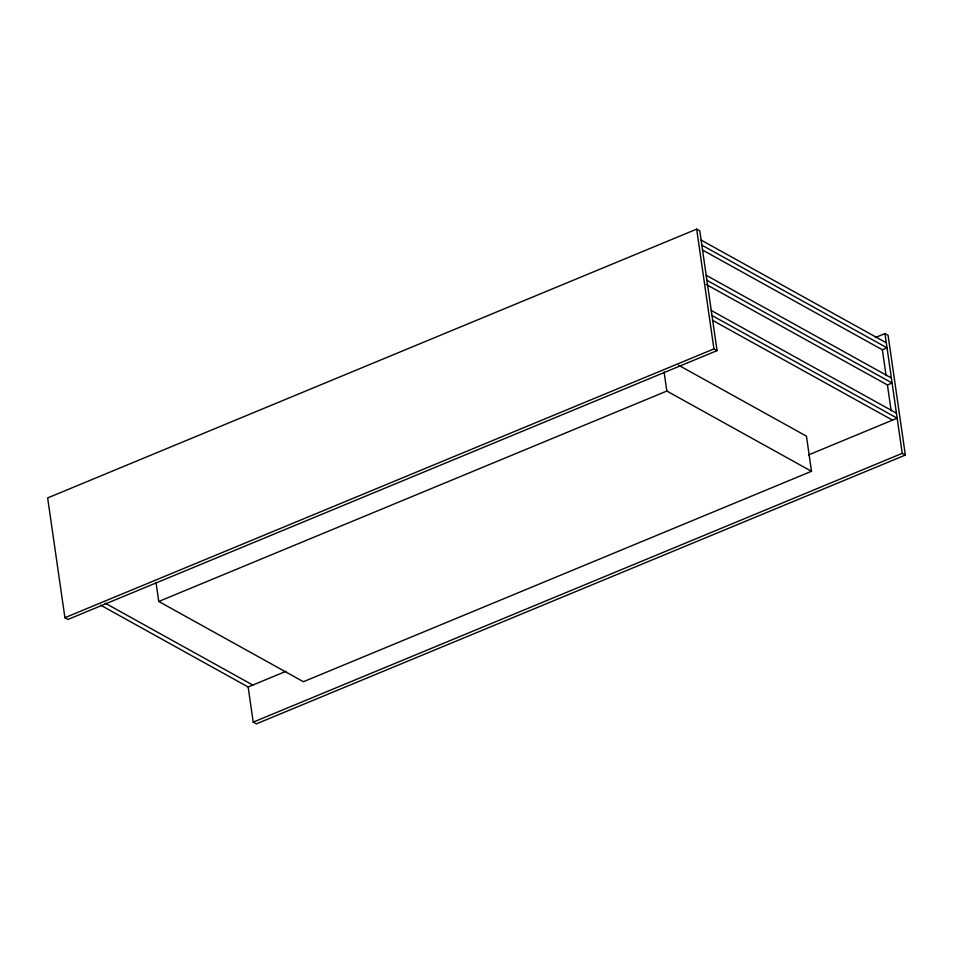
<?xml version="1.0" encoding="UTF-8"?>
<svg xmlns="http://www.w3.org/2000/svg" width="953" height="953" viewBox="0 0 953 953"><rect width="100%" height="100%" fill="white"/><g stroke="black" fill="none" stroke-linecap="round" stroke-linejoin="round"><path stroke-width="1.43" d="M696.667 229.137L47.65 497.919L64.911 617.687L68.02 619.414L717.049 350.633L699.788 230.864L696.667 229.137L713.928 348.905L717.049 350.633M64.911 617.687L713.928 348.905M156.006 582.438L158.758 601.474L666.838 391.052L811.503 471.294L806.441 436.152L678.56 365.213M875.354 337.565L884.98 333.586L888.089 335.313L905.35 455.081L256.333 723.863L253.212 722.136L248.149 686.994L100.518 605.095M702.349 249.924L882.359 349.775L887.029 347.845L701.837 245.124M706.125 284.387L887.434 384.952L892.103 383.023L706.912 280.301M248.149 686.994L285.829 671.377M808.585 454.891L897.166 418.2L711.986 315.479M811.503 471.294L303.423 681.717L158.758 601.474M253.212 722.136L902.229 453.354L905.35 455.081M701.122 240.085L886.302 342.806M706.185 275.262L891.377 377.984M711.26 310.452L896.439 413.173M712.487 320.291L892.496 420.13M105.187 603.166L252.819 685.052M884.98 333.586L902.229 453.354M882.359 349.775L886.087 375.613M887.434 384.952L891.15 410.791M664.098 372.015L666.838 391.052"/></g></svg>
